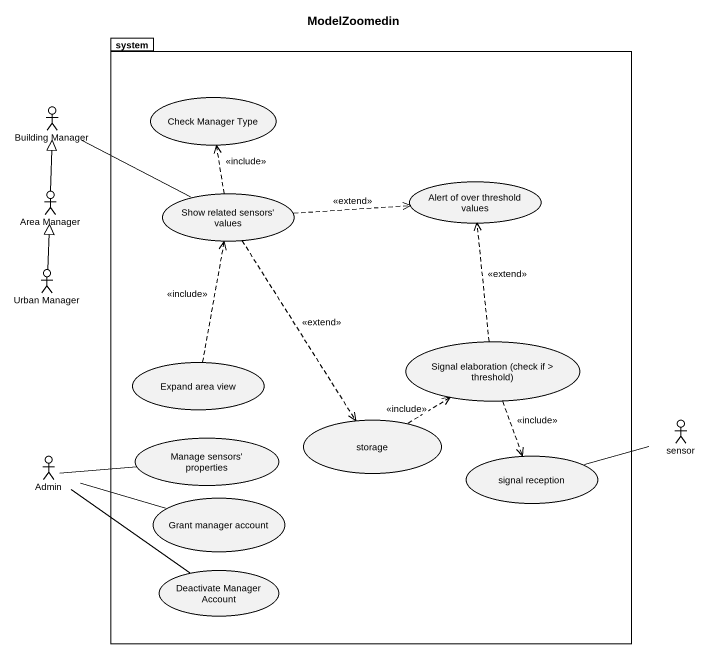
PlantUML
@startuml
title ModelZoomedin
package system {
  usecase "Check Manager Type" as Check_Manager_Type
  usecase "Show related sensors' values" as Show_related_sensors_values
  usecase "Alert of over threshold values" as Alert_of_over_threshold
  usecase "Expand area view" as Expand_area_view
  usecase "Signal elaboration (check if > threshold)" as Signal_elaboration_check_if
  usecase "Manage sensors' properties" as Manage_sensors_properties
  usecase "storage" as storage_
  usecase "signal reception" as signal_reception
  usecase "Grant manager account" as Grant_manager_account
  usecase "Deactivate Manager Account" as Deactivate_Manager_Account
}
actor "Building Manager" as Building_Manager
actor "Area Manager" as Area_Manager
actor "Urban Manager" as Urban_Manager
actor sensor
actor Admin
Building_Manager -right- Show_related_sensors_values
Area_Manager -up-|> Building_Manager
Show_related_sensors_values .up.> Check_Manager_Type : <<include>>
Show_related_sensors_values .right.> Alert_of_over_threshold : <<extend>>
Show_related_sensors_values ..> storage_ : <<extend>>
Urban_Manager -up-|> Area_Manager
Expand_area_view .up.> Show_related_sensors_values : <<include>>
Signal_elaboration_check_if .up.> Alert_of_over_threshold : <<extend>>
Signal_elaboration_check_if ..> signal_reception : <<include>>
storage_ .up.> Signal_elaboration_check_if : <<include>>
sensor -left- signal_reception
Admin -right- Manage_sensors_properties
Admin -right- Grant_manager_account
Admin -- Deactivate_Manager_Account
@enduml
